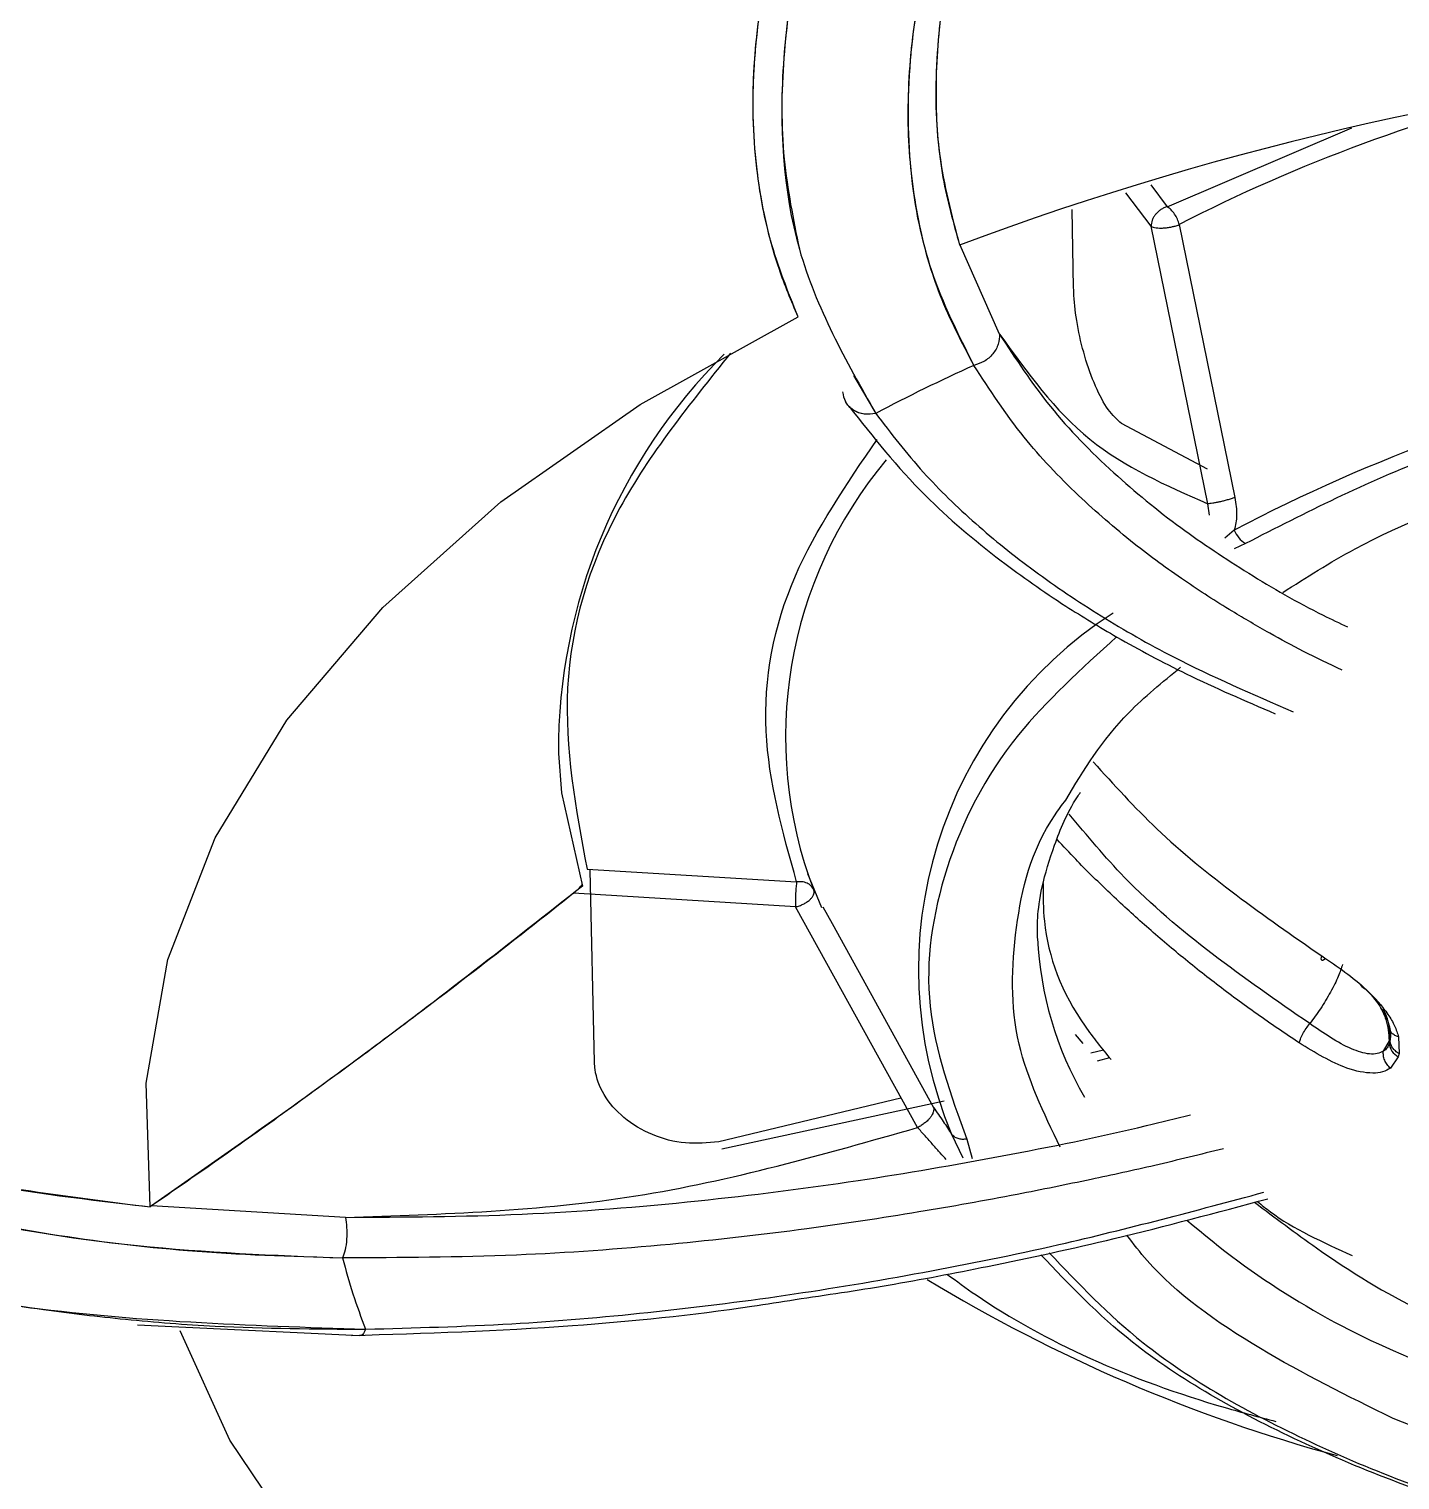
# Model space of a CAD drawing. Header units: inches. Extents: x -1 to 81, y -22 to 129.
# Drawn here: x 61.938 to 62.831, y 69.351 to 70.296 of the extents above; entities that cross this region are included whole.
import ezdxf

# ---------------------------------------------------------------- set-up
doc = ezdxf.new("R2010")
doc.units = ezdxf.units.IN
doc.header["$MEASUREMENT"] = 0
doc.layers.add('1', color=4, linetype='Continuous')

# ---------------------------------------------------------------- blocks, each defined once
blk = doc.blocks.new('2026 PACE')
at = {"color": 8, "linetype": 'Continuous', "lineweight": 25}
for p, q in [((63.16899, 70.19464), (63.17967, 70.18047)), ((63.16915, 70.16774), (63.15282, 70.18956)), ((62.97531, 70.07059), (62.98976, 70.04584)), ((63.20731, 69.97951), (63.20614, 69.98698)), ((63.22341, 69.96979), (63.21725, 69.96449)), ((63.23069, 69.96104), (63.22331, 69.95758)), ((62.96138, 69.71348), (63.02741, 69.59363))]:
    blk.add_line(p, q, dxfattribs=at)
at = {"color": 8, "linetype": 'Continuous', "lineweight": 25, "flags": 128}
blk.add_lwpolyline([(62.783, 69.82422), (62.78501, 69.79863), (62.79867, 69.73777)], dxfattribs=at)
at = {"color": 8, "linetype": 'Continuous', "lineweight": 25}
for centre, radius, start, end in [((63.66649, 69.2414), 1.0438, 102.95382, 117.31696), ((63.32091, 69.71439), 0.22593, 182.67337, 210.27426), ((63.53918, 69.91925), 0.52846, 229.00775, 247.48412), ((63.56508, 70.37445), 1.04433, 238.75677, 254.75579)]:
    blk.add_arc(centre, radius, start, end, dxfattribs=at)
for points, knots in [([(63.01894, 70.55727), (63.0095, 70.53829), (62.99119, 70.50149), (62.96699, 70.4424), (62.94838, 70.38535), (62.93551, 70.32854), (62.92833, 70.27175), (62.92796, 70.21188), (62.9361, 70.17211), (62.94005, 70.15279)], [0, 0, 0, 0, 0.130613, 0.253229, 0.413113, 0.536162, 0.666795, 0.838109, 1, 1, 1, 1]), ([(63.07048, 70.09748), (63.0809, 70.08149), (63.1016, 70.04976), (63.14237, 70.00802), (63.18619, 69.97204), (63.23237, 69.9414), (63.26904, 69.92), (63.2919, 69.90923), (63.29727, 69.90671)], [0, 0, 0, 0, 0.211679, 0.420267, 0.608236, 0.777668, 0.9478, 1, 1, 1, 1]), ([(63.29365, 69.87861), (63.28518, 69.88262), (63.26896, 69.89031), (63.24524, 69.90322), (63.2191, 69.91838), (63.18929, 69.93761), (63.15531, 69.96249), (63.11969, 69.99341), (63.08334, 70.03171), (63.06403, 70.06129), (63.05372, 70.07709)], [0, 0, 0, 0, 0.078805, 0.151007, 0.234404, 0.345125, 0.471391, 0.62588, 0.800181, 1, 1, 1, 1]), ([(62.98976, 70.04584), (62.99973, 70.03285), (63.0189, 70.00787), (63.05412, 69.97384), (63.09275, 69.94262), (63.13597, 69.91368), (63.19088, 69.88208), (63.23522, 69.86295), (63.26185, 69.85147)], [0, 0, 0, 0, 0.163946, 0.315278, 0.464911, 0.618234, 0.770778, 1, 1, 1, 1]), ([(62.93826, 69.74062), (62.92913, 69.77321), (62.91064, 69.8392), (62.92888, 69.93848), (62.97072, 69.99962), (62.99078, 70.02891)], [0, 0, 0, 0, 0.336985, 0.682249, 1, 1, 1, 1]), ([(63.14675, 69.90026), (63.12378, 69.8794), (63.07235, 69.83272), (63.03131, 69.75013), (63.01763, 69.65999), (63.03872, 69.60179), (63.04914, 69.57306)], [0, 0, 0, 0, 0.213419, 0.477801, 0.742183, 1, 1, 1, 1]), ([(63.10994, 69.56778), (63.09926, 69.59004), (63.07685, 69.63675), (63.0788, 69.71039), (63.09168, 69.76446), (63.1112, 69.7907), (63.11358, 69.79391)], [0, 0, 0, 0, 0.300862, 0.631349, 0.954968, 1, 1, 1, 1]), ([(63.27254, 69.64832), (63.22954, 69.67807), (63.17071, 69.71878), (63.12751, 69.77075), (63.11588, 69.78474)], [0, 0, 0, 0, 0.730792, 1, 1, 1, 1]), ([(63.26568, 69.63576), (63.25642, 69.64198), (63.23807, 69.6543), (63.21187, 69.67374), (63.18694, 69.69357), (63.16335, 69.7138), (63.14109, 69.73436), (63.12267, 69.75243), (63.11204, 69.76388), (63.10807, 69.76816)], [0, 0, 0, 0, 0.159169, 0.315486, 0.468986, 0.619712, 0.76771, 0.913036, 1, 1, 1, 1]), ([(63.28278, 69.69057), (63.28245, 69.69029), (63.28145, 69.68945), (63.28041, 69.68932), (63.27985, 69.69018), (63.28019, 69.69167), (63.28036, 69.69239)], [0, 0, 0, 0, 0.140871, 0.433152, 0.725433, 1, 1, 1, 1]), ([(63.31875, 69.65853), (63.32, 69.65605), (63.3235, 69.64911), (63.324, 69.64178), (63.32432, 69.63706)], [0, 0, 0, 0, 0.357127, 1, 1, 1, 1]), ([(63.32484, 69.63908), (63.32458, 69.6438), (63.32424, 69.65016), (63.3213, 69.65619), (63.32054, 69.65774)], [0, 0, 0, 0, 0.7423382, 1, 1, 1, 1]), ([(62.64428, 69.52208), (62.68252, 69.5223), (62.75843, 69.52273), (62.87032, 69.53165), (62.97484, 69.54481), (63.07231, 69.56169), (63.14461, 69.57631), (63.18536, 69.58653), (63.19493, 69.58893)], [0, 0, 0, 0, 0.211679, 0.420267, 0.608236, 0.777668, 0.9478, 1, 1, 1, 1]), ([(63.21631, 69.56682), (63.20143, 69.56311), (63.17275, 69.55596), (63.12792, 69.54621), (63.0767, 69.53581), (63.01498, 69.52477), (62.93951, 69.51343), (62.85194, 69.50352), (62.75062, 69.49612), (62.68012, 69.49581), (62.64247, 69.49564)], [0, 0, 0, 0, 0.0779051, 0.1501779, 0.2336565, 0.3444849, 0.4708749, 0.6255143, 0.7999861, 1, 1, 1, 1]), ([(62.65742, 69.44925), (62.68912, 69.4501), (62.75008, 69.45175), (62.84156, 69.4596), (62.93097, 69.47073), (63.02035, 69.48568), (63.12458, 69.50673), (63.19823, 69.52652), (63.24263, 69.53845)], [0, 0, 0, 0, 0.163946, 0.315278, 0.467646, 0.619723, 0.770778, 1, 1, 1, 1]), ([(63.32692, 69.39105), (63.2973, 69.40572), (63.23628, 69.43593), (63.17867, 69.47761), (63.1577, 69.50487), (63.15343, 69.51043)], [0, 0, 0, 0, 0.428986, 0.883668, 1, 1, 1, 1]), ([(62.65742, 69.44925), (62.65682, 69.44792), (62.65589, 69.44588), (62.65454, 69.44503), (62.65391, 69.44521), (62.65367, 69.44528)], [0, 0, 0, 0, 0.52952, 0.818365, 1, 1, 1, 1]), ([(63.59065, 69.3248), (63.57503, 69.32614), (63.51778, 69.33105), (63.42676, 69.35276), (63.35955, 69.37854), (63.32692, 69.39105)], [0, 0, 0, 0, 0.161799, 0.593086, 1, 1, 1, 1])]:
    blk.add_open_spline(points, degree=3, knots=knots, dxfattribs=at)
at = {"layer": '1', "color": 4, "linetype": 'Continuous', "lineweight": 25}
for p, q in [((63.17967, 70.18047), (63.30003, 70.23195)), ((63.11872, 70.12761), (63.11782, 70.17855)), ((63.20614, 69.98698), (63.16915, 70.16774)), ((63.18748, 70.16879), (63.22368, 69.99094)), ((63.07048, 70.09748), (63.04457, 70.15578)), ((63.07048, 70.09748), (63.04457, 70.15578)), ((63.20605, 70.00954), (63.14982, 70.03921)), ((62.80172, 69.74893), (62.93826, 69.74062)), ((62.80657, 69.62321), (62.80381, 69.74828)), ((62.94526, 69.74613), (62.95447, 69.72403)), ((62.93742, 69.72434), (62.79293, 69.7332)), ((63.01709, 69.58062), (62.93742, 69.72434)), ((62.95536, 69.72442), (62.96138, 69.71348)), ((63.32484, 69.63908), (63.32462, 69.64614)), ((63.11982, 69.64125), (63.12466, 69.63538)), ((63.32432, 69.63706), (63.32051, 69.6303)), ((63.32432, 69.63706), (63.32434, 69.63557)), ((63.32487, 69.63759), (63.32484, 69.63908)), ((63.33045, 69.63968), (63.33078, 69.62874)), ((63.13828, 69.63109), (63.12985, 69.62908)), ((63.1422, 69.62606), (63.13411, 69.62391)), ((63.33026, 69.62675), (63.32515, 69.61923)), ((63.33078, 69.62874), (63.33026, 69.62675)), ((63.00616, 69.59963), (62.88751, 69.57137)), ((63.03443, 69.59775), (62.88945, 69.56649)), ((63.03925, 69.57624), (63.04648, 69.56094)), ((63.04914, 69.57306), (63.05271, 69.56047)), ((62.518, 69.52959), (62.51698, 69.52887)), ((62.518, 69.52958), (62.51698, 69.52887)), ((62.64428, 69.52208), (62.518, 69.52959)), ((62.64428, 69.52208), (62.518, 69.52958)), ((62.50885, 69.45216), (62.53563, 69.45087)), ((62.53563, 69.45087), (62.65371, 69.44516))]:
    blk.add_line(p, q, dxfattribs=at)
at = {"layer": '1', "color": 4, "linetype": 'Continuous', "lineweight": 25, "flags": 128}
for points in [[(62.51698, 69.52887), (62.5144, 69.60957), (62.52858, 69.69007), (62.55932, 69.76925), (62.60621, 69.84602), (62.66859, 69.91934), (62.74562, 69.98819), (62.83622, 70.05163), (62.93917, 70.10878)], [(62.51698, 69.52887), (62.5144, 69.60957), (62.52858, 69.69007), (62.55932, 69.76925), (62.60621, 69.84602), (62.66859, 69.91934), (62.74562, 69.98819), (62.83622, 70.05163), (62.93917, 70.10878)], [(63.09523, 69.70386), (63.09513, 69.70896), (63.09513, 69.71152)], [(63.20635, 68.9678), (63.08117, 69.00559), (62.96496, 69.05148), (62.85933, 69.10482), (62.7657, 69.1649), (62.68539, 69.23087), (62.61948, 69.30185), (62.5689, 69.37685), (62.53663, 69.44807)], [(63.20635, 68.9678), (63.08117, 69.00559), (62.96496, 69.05148), (62.85932, 69.10482), (62.7657, 69.1649), (62.68539, 69.23088), (62.61948, 69.30185), (62.56889, 69.37685), (62.53663, 69.44807)]]:
    blk.add_lwpolyline(points, dxfattribs=at)
at = {"layer": '1', "color": 4, "linetype": 'Continuous', "lineweight": 25}
for centre, radius, start, end in [((63.7576, 68.24513), 2.03913, 79.23088, 110.47254), ((63.7576, 68.24513), 2.03913, 79.23088, 110.47256), ((63.73265, 69.00226), 1.09336, 86.05558, 117.75905), ((63.14687, 69.82553), 0.36387, 134.65693, 180.20735), ((63.54648, 68.98754), 1.1958, 114.33513, 117.74669), ((63.21176, 69.83512), 0.28073, 140.01721, 200.84448), ((63.24004, 69.97621), 0.01783, 201.12047, 238.35755), ((63.29402, 69.68335), 0.27638, 122.77299, 202.80395), ((63.46177, 69.60249), 0.14173, 165.03909, 165.88319), ((63.4618, 69.601), 0.14173, 165.03909, 165.88319), ((63.33497, 69.63631), 0.01066, 183.97355, 243.74598), ((63.01492, 69.59005), 0.38423, 194.22381, 201.49752), ((63.01494, 69.59006), 0.38425, 194.22415, 201.49738)]:
    blk.add_arc(centre, radius, start, end, dxfattribs=at)
at = {"layer": '1', "color": 3, "linetype": 'Continuous', "lineweight": 25}
blk.add_open_spline([(63.94164, 71.29091), (64.05129, 71.28835), (64.15965, 71.28292), (64.37386, 71.2665), (64.47972, 71.25551), (64.68895, 71.22796), (64.79233, 71.21141), (64.9455, 71.18226), (64.99628, 71.17181), (65.09608, 71.1497), (65.14524, 71.138), (65.29059, 71.10104), (65.38461, 71.0739), (65.56704, 71.01461), (65.65544, 70.98246), (65.7838, 70.93036), (65.82588, 70.91234), (65.90856, 70.87501), (65.94884, 70.85583), (66.06659, 70.79679), (66.14097, 70.75542), (66.28173, 70.66866), (66.34811, 70.62328), (66.44166, 70.55215), (66.47184, 70.52792), (66.51559, 70.4908), (66.52992, 70.4783), (66.55806, 70.45303), (66.57189, 70.44025), (66.69341, 70.32458), (66.78173, 70.21658), (66.88573, 70.04693), (66.91562, 69.98909), (66.94686, 69.91517), (66.95281, 69.9003), (66.96407, 69.8704), (66.96939, 69.85535), (66.98436, 69.81019), (66.993, 69.77999), (67.02973, 69.6286), (67.03845, 69.50614), (67.02351, 69.35162), (67.01922, 69.32065), (67.01079, 69.27408), (67.00765, 69.25854), (67.0007, 69.22742), (66.99688, 69.21182), (66.97617, 69.13407), (66.95447, 69.07264), (66.87443, 68.89068), (66.80126, 68.77246), (66.68431, 68.62895), (66.6596, 68.60042), (66.60772, 68.54399), (66.58069, 68.51624), (66.49638, 68.43436), (66.43592, 68.3816), (66.30658, 68.27969), (66.23772, 68.23055), (66.12806, 68.15958), (66.09044, 68.13638), (66.0324, 68.10229), (66.01278, 68.09105), (65.973, 68.06879), (65.9528, 68.05776), (65.85091, 68.00348), (65.7664, 67.9627), (65.59159, 67.88627), (65.50128, 67.85061), (65.31489, 67.78441), (65.2188, 67.75386), (65.07023, 67.71197), (65.01982, 67.69863), (64.91836, 67.6735), (64.86731, 67.66171), (64.71322, 67.6286), (64.50525, 67.59049), (64.29233, 67.56429), (64.13076, 67.54917), (64.07659, 67.54489), (63.96761, 67.53786), (63.91269, 67.53512), (63.74875, 67.52931), (63.64003, 67.5286), (63.42368, 67.53336), (63.31605, 67.53883), (63.1019, 67.55597), (62.99538, 67.56763), (62.86294, 67.58622), (62.83645, 67.59015), (62.78381, 67.59836), (62.75764, 67.60265), (62.67956, 67.61608), (62.6281, 67.62576), (62.47545, 67.65695), (62.37599, 67.68062), (62.18164, 67.73366), (62.08675, 67.76304), (61.94792, 67.81147), (61.90222, 67.82835), (61.81203, 67.86359), (61.7678, 67.88186), (61.55174, 67.976), (61.39421, 68.06059), (61.21614, 68.17772), (61.18147, 68.20172), (61.11407, 68.25088), (61.08128, 68.27609), (60.98624, 68.35316), (60.92787, 68.40602), (60.76716, 68.56882), (60.67911, 68.68294), (60.59317, 68.83236), (60.57716, 68.86266), (60.54787, 68.92343), (60.53457, 68.9539), (60.49863, 69.04556), (60.47994, 69.107), (60.45286, 69.23046), (60.44447, 69.29248), (60.43968, 69.3859), (60.43938, 69.4171), (60.44142, 69.47963), (60.44377, 69.51101), (60.46202, 69.66661), (60.49715, 69.78805), (60.57965, 69.96557), (60.61215, 70.02396), (60.66861, 70.11035), (60.68876, 70.13899), (60.73122, 70.19528), (60.75357, 70.223), (60.87088, 70.35948), (60.98228, 70.46199), (61.14363, 70.58197), (61.17701, 70.60555), (61.24606, 70.65189), (61.28182, 70.6747), (61.39149, 70.74121), (61.46799, 70.78316), (61.62764, 70.86245), (61.71078, 70.8998), (61.88376, 70.96996), (61.97359, 71.00278), (62.09022, 71.04093), (62.11377, 71.04841), (62.1613, 71.0631), (62.18528, 71.07029), (62.25747, 71.09131), (62.30607, 71.10463), (62.45322, 71.14251), (62.55314, 71.16502), (62.7566, 71.20472), (62.86014, 71.2219), (63.01822, 71.24364), (63.07138, 71.25021), (63.17864, 71.26199), (63.23287, 71.2672), (63.39564, 71.28064), (63.50444, 71.2867), (63.72261, 71.29311), (63.83199, 71.29346), (63.94164, 71.29091)], degree=3, knots=[0, 0, 0, 0, 0.015625, 0.015625, 0.03125, 0.03125, 0.046875, 0.046875, 0.054688, 0.054688, 0.0625, 0.0625, 0.078125, 0.078125, 0.09375, 0.09375, 0.101563, 0.101563, 0.109375, 0.109375, 0.125, 0.125, 0.140625, 0.140625, 0.148438, 0.148438, 0.152344, 0.152344, 0.15625, 0.15625, 0.1875, 0.1875, 0.203125, 0.203125, 0.207031, 0.207031, 0.210938, 0.210938, 0.21875, 0.21875, 0.25, 0.25, 0.257813, 0.257813, 0.261719, 0.261719, 0.265625, 0.265625, 0.28125, 0.28125, 0.3125, 0.3125, 0.320313, 0.320313, 0.328125, 0.328125, 0.34375, 0.34375, 0.359375, 0.359375, 0.367188, 0.367188, 0.371094, 0.371094, 0.375, 0.375, 0.390625, 0.390625, 0.40625, 0.40625, 0.421875, 0.421875, 0.429688, 0.429688, 0.4375, 0.4375, 0.453125, 0.46875, 0.46875, 0.476563, 0.476563, 0.484375, 0.484375, 0.5, 0.5, 0.515625, 0.515625, 0.53125, 0.53125, 0.535156, 0.535156, 0.539063, 0.539063, 0.546875, 0.546875, 0.5625, 0.5625, 0.578125, 0.578125, 0.585938, 0.585938, 0.59375, 0.59375, 0.625, 0.625, 0.632813, 0.632813, 0.640625, 0.640625, 0.65625, 0.65625, 0.6875, 0.6875, 0.695313, 0.695313, 0.703125, 0.703125, 0.71875, 0.71875, 0.734375, 0.734375, 0.742188, 0.742188, 0.75, 0.75, 0.78125, 0.78125, 0.796875, 0.796875, 0.804688, 0.804688, 0.8125, 0.8125, 0.84375, 0.84375, 0.851563, 0.851563, 0.859375, 0.859375, 0.875, 0.875, 0.890625, 0.890625, 0.90625, 0.90625, 0.910156, 0.910156, 0.914063, 0.914063, 0.921875, 0.921875, 0.9375, 0.9375, 0.953125, 0.953125, 0.960938, 0.960938, 0.96875, 0.96875, 0.984375, 0.984375, 1, 1, 1, 1], dxfattribs=at)
at = {"layer": '1', "color": 4, "linetype": 'Continuous', "lineweight": 25}
for points, knots in [([(63.70822, 71.25496), (63.64695, 71.25332), (63.56125, 71.25103), (63.43559, 71.24263), (63.32958, 71.23334), (63.20432, 71.21868), (63.07448, 71.19949), (62.9407, 71.17523), (62.80548, 71.14585), (62.67046, 71.11134), (62.53702, 71.07174), (62.40632, 71.02716), (62.27932, 70.97774), (62.15689, 70.92365), (62.03976, 70.86509), (61.92859, 70.80228), (61.82396, 70.73543), (61.72638, 70.66477), (61.63632, 70.59054), (61.55419, 70.51295), (61.48037, 70.4322), (61.41522, 70.34849), (61.3591, 70.26197), (61.31236, 70.17279), (61.27542, 70.08105), (61.24873, 69.98685), (61.23283, 69.89028), (61.22843, 69.79147), (61.23612, 69.69058), (61.25743, 69.58804), (61.28502, 69.50144), (61.31001, 69.45002), (61.31857, 69.43241)], [0, 0, 0, 0, 0.040438, 0.056565, 0.083333, 0.111031, 0.140656, 0.171479, 0.203207, 0.235605, 0.268509, 0.301796, 0.335378, 0.369188, 0.403178, 0.437313, 0.47157, 0.505937, 0.540409, 0.574995, 0.609712, 0.644591, 0.679676, 0.715028, 0.750728, 0.786878, 0.823602, 0.86104, 0.899338, 0.938621, 0.97897, 1, 1, 1, 1]), ([(61.83912, 69.81024), (61.84786, 69.83174), (61.86715, 69.87922), (61.90959, 69.95127), (61.96358, 70.02599), (62.02753, 70.09831), (62.10073, 70.16794), (62.18291, 70.2345), (62.27358, 70.29764), (62.37224, 70.35698), (62.47831, 70.41218), (62.59112, 70.46289), (62.70989, 70.5088), (62.83372, 70.54962), (62.96146, 70.58506), (63.09142, 70.61486), (63.2204, 70.63865), (63.34147, 70.65601), (63.44817, 70.66753), (63.54802, 70.67538), (63.63556, 70.67994), (63.69384, 70.68119), (63.71704, 70.68168)], [0, 0, 0, 0, 0.046091, 0.101821, 0.157226, 0.212402, 0.267425, 0.322351, 0.377211, 0.432014, 0.486758, 0.541421, 0.595959, 0.650291, 0.704269, 0.757606, 0.809652, 0.858534, 0.899733, 0.933375, 0.973483, 1, 1, 1, 1]), ([(63.12594, 70.58093), (63.11034, 70.55384), (63.08221, 70.50502), (63.05885, 70.45242), (63.04721, 70.42239), (63.04253, 70.40954), (63.0385, 70.39781), (63.03506, 70.38719), (63.03215, 70.37766), (63.02227, 70.34342), (63.01071, 70.28567), (63.00978, 70.20853), (63.02296, 70.13782), (63.04352, 70.09723), (63.05372, 70.07709)], [0, 0, 0, 0, 0.143681, 0.2589465, 0.2844391, 0.307979, 0.3295661, 0.3491999, 0.3668799, 0.3826057, 0.540573, 0.6961391, 0.8492892, 1, 1, 1, 1]), ([(63.12593, 70.58093), (63.11413, 70.56066), (63.08793, 70.51567), (63.0581, 70.45209), (63.03486, 70.38965), (63.02025, 70.335), (63.01133, 70.27898), (63.00963, 70.2234), (63.01663, 70.1699), (63.03074, 70.12071), (63.0458, 70.09212), (63.05372, 70.07709)], [0, 0, 0, 0, 0.107422, 0.238426, 0.342334, 0.449837, 0.545161, 0.666071, 0.783925, 0.886394, 1, 1, 1, 1]), ([(63.12593, 70.58093), (63.12604, 70.58094), (63.12619, 70.58097), (63.12639, 70.58094), (63.12651, 70.5809), (63.12663, 70.58084), (63.12677, 70.58073), (63.12699, 70.58041), (63.12709, 70.57977), (63.12689, 70.57676), (63.12481, 70.57141), (63.12146, 70.56313), (63.11694, 70.55323), (63.10963, 70.53758), (63.09879, 70.51471), (63.08455, 70.48324), (63.07353, 70.45662), (63.06572, 70.4361), (63.06094, 70.42292), (63.05552, 70.40697), (63.05003, 70.38934), (63.04522, 70.37203), (63.0416, 70.35743), (63.03447, 70.3254), (63.02802, 70.27723), (63.02914, 70.21327), (63.03924, 70.175), (63.0444, 70.15547)], [0, 0, 0, 0, 0.0003978, 0.000573, 0.0007451, 0.000925, 0.0011225, 0.0015966, 0.0029621, 0.0049659, 0.0197629, 0.036002, 0.0569428, 0.0825568, 0.136076, 0.204695, 0.2880009, 0.3121314, 0.3416162, 0.3763936, 0.4196946, 0.461435, 0.49507, 0.5207046, 0.6844998, 0.8389206, 1, 1, 1, 1]), ([(63.12594, 70.58093), (63.126, 70.58094), (63.12611, 70.58096), (63.12628, 70.58096), (63.12644, 70.58094), (63.12658, 70.58089), (63.1267, 70.58081), (63.12685, 70.58067), (63.12706, 70.58029), (63.12713, 70.57951), (63.12671, 70.57591), (63.12426, 70.56994), (63.12054, 70.56104), (63.1159, 70.55099), (63.10952, 70.53737), (63.10123, 70.51981), (63.09118, 70.49795), (63.08027, 70.47301), (63.0698, 70.44717), (63.05961, 70.41952), (63.04981, 70.38935), (63.03963, 70.35104), (63.03082, 70.30341), (63.02786, 70.25089), (63.03195, 70.20004), (63.04036, 70.16993), (63.0444, 70.15547)], [0, 0, 0, 0, 0.000231, 0.000437, 0.000628, 0.000819, 0.001023, 0.001252, 0.001812, 0.00345, 0.005859, 0.023596, 0.040537, 0.061853, 0.087513, 0.12771, 0.17519, 0.229807, 0.291388, 0.346437, 0.414944, 0.495682, 0.609911, 0.750097, 0.879926, 1, 1, 1, 1]), ([(62.93917, 70.10878), (62.93259, 70.12518), (62.92077, 70.15465), (62.91266, 70.19767), (62.90958, 70.23501), (62.91006, 70.27017), (62.91336, 70.3031), (62.91864, 70.33363), (62.92504, 70.36121), (62.93306, 70.38896), (62.94419, 70.42133), (62.95834, 70.4558), (62.97468, 70.48955), (62.98885, 70.51542), (63.00028, 70.53418), (63.00873, 70.54651), (63.01411, 70.5534), (63.01703, 70.55616), (63.01818, 70.55699), (63.01872, 70.55719), (63.01894, 70.55727)], [0, 0, 0, 0, 0.129192, 0.232247, 0.31224, 0.390926, 0.471292, 0.530715, 0.589837, 0.648641, 0.707111, 0.793751, 0.863677, 0.916276, 0.953866, 0.980045, 0.99375, 0.997767, 0.999092, 1, 1, 1, 1]), ([(62.93917, 70.10878), (62.9348, 70.11912), (62.92626, 70.13936), (62.91774, 70.17084), (62.91222, 70.20232), (62.90968, 70.23443), (62.90996, 70.26772), (62.91292, 70.29958), (62.91784, 70.32962), (62.92407, 70.35749), (62.93208, 70.3859), (62.94193, 70.41498), (62.95322, 70.44356), (62.96527, 70.47034), (62.97704, 70.49387), (62.99078, 70.5188), (63.00291, 70.5387), (63.01322, 70.55232), (63.01669, 70.55589), (63.01799, 70.55685), (63.01856, 70.55715), (63.01882, 70.55724), (63.01894, 70.55727)], [0, 0, 0, 0, 0.082214, 0.160818, 0.235709, 0.310013, 0.385563, 0.462417, 0.521832, 0.581671, 0.641949, 0.702679, 0.764997, 0.820556, 0.869182, 0.910723, 0.974984, 0.992345, 0.99734, 0.998943, 0.999534, 1, 1, 1, 1]), ([(63.01894, 70.55727), (62.99634, 70.50901), (62.95115, 70.41253), (62.92421, 70.27588), (62.93159, 70.14874), (62.97037, 70.08014), (62.98976, 70.04584)], [0, 0, 0, 0, 0.250185, 0.500172, 0.750054, 1, 1, 1, 1]), ([(63.17217, 70.1755), (63.17217, 70.1755), (63.17216, 70.17549), (63.17213, 70.17545), (63.17208, 70.17538), (63.17197, 70.17525), (63.17177, 70.17499), (63.17138, 70.17446), (63.17066, 70.17336), (63.16949, 70.17105), (63.16929, 70.16906), (63.16915, 70.16774)], [0, 0, 0, 0, 0.0017514, 0.004865, 0.0151791, 0.0305169, 0.0612942, 0.1232246, 0.2483306, 0.5013123, 1, 1, 1, 1]), ([(63.17967, 70.18047), (63.17897, 70.18023), (63.17758, 70.17977), (63.17558, 70.17862), (63.17372, 70.17721), (63.17269, 70.17607), (63.17217, 70.1755)], [0, 0, 0, 0, 0.2500005, 0.5000006, 0.7500004, 1, 1, 1, 1]), ([(63.16915, 70.16774), (63.16958, 70.16753), (63.17044, 70.16712), (63.17236, 70.16673), (63.17465, 70.16654), (63.17717, 70.16658), (63.17993, 70.16683), (63.18249, 70.16728), (63.18515, 70.16791), (63.18661, 70.16846), (63.18748, 70.16879)], [0, 0, 0, 0, 0.12558, 0.250017, 0.370209, 0.500031, 0.615742, 0.750037, 0.85265, 1, 1, 1, 1]), ([(63.14982, 70.03921), (63.14695, 70.04184), (63.14121, 70.04711), (63.13278, 70.06298), (63.12574, 70.08249), (63.12087, 70.10346), (63.119, 70.11867), (63.11877, 70.12595), (63.11872, 70.12761)], [0, 0, 0, 0, 0.194941, 0.389849, 0.584536, 0.771915, 0.948108, 1, 1, 1, 1]), ([(63.07048, 70.09748), (63.07036, 70.0953), (63.0701, 70.09079), (63.06637, 70.08438), (63.06067, 70.07931), (63.05598, 70.07781), (63.05372, 70.07709)], [0, 0, 0, 0, 0.240996, 0.5, 0.759004, 1, 1, 1, 1]), ([(63.07048, 70.09748), (63.07036, 70.0953), (63.0701, 70.09079), (63.06637, 70.08438), (63.06067, 70.07931), (63.05598, 70.07781), (63.05372, 70.07709)], [0, 0, 0, 0, 0.240961, 0.499951, 0.758968, 1, 1, 1, 1]), ([(63.07048, 70.09748), (63.08849, 70.07246), (63.12422, 70.02283), (63.17898, 69.99887), (63.20614, 69.98698)], [0, 0, 0, 0, 0.5039921, 1, 1, 1, 1]), ([(62.89525, 70.08509), (62.86864, 70.05202), (62.81281, 69.98263), (62.77972, 69.86684), (62.79439, 69.78824), (62.80172, 69.74893)], [0, 0, 0, 0, 0.312927, 0.656463, 1, 1, 1, 1]), ([(63.72628, 70.08147), (63.70117, 70.08158), (63.62268, 70.08192), (63.49384, 70.06082), (63.34884, 70.02138), (63.26974, 69.98098), (63.23069, 69.96104)], [0, 0, 0, 0, 0.136579, 0.426788, 0.716997, 1, 1, 1, 1]), ([(62.98976, 70.04584), (62.98724, 70.04547), (62.98335, 70.04491), (62.97847, 70.04617), (62.97504, 70.04788), (62.97222, 70.05032), (62.96943, 70.05411), (62.96879, 70.05759), (62.96837, 70.05984)], [0, 0, 0, 0, 0.241089, 0.371167, 0.503762, 0.635799, 0.764278, 1, 1, 1, 1]), ([(62.98976, 70.04584), (62.9873, 70.04548), (62.9835, 70.04491), (62.97867, 70.0461), (62.97523, 70.04776), (62.97236, 70.05017), (62.96947, 70.05399), (62.9688, 70.05753), (62.96837, 70.05984)], [0, 0, 0, 0, 0.235292, 0.36364, 0.495629, 0.628267, 0.758474, 1, 1, 1, 1]), ([(62.97239, 70.05034), (62.98804, 70.0306), (63.01628, 69.99498), (63.06632, 69.95269), (63.10924, 69.92255), (63.14978, 69.89808), (63.19442, 69.87415), (63.23043, 69.85862), (63.25003, 69.85016)], [0, 0, 0, 0, 0.243218, 0.438901, 0.587141, 0.695497, 0.834213, 1, 1, 1, 1]), ([(63.25504, 69.92918), (63.27032, 69.93893), (63.31387, 69.9667), (63.40501, 70.00269), (63.52456, 70.03456), (63.64996, 70.05269), (63.73353, 70.05228), (63.7721, 70.05209)], [0, 0, 0, 0, 0.118602, 0.338007, 0.566534, 0.79991, 1, 1, 1, 1]), ([(63.22368, 69.99094), (63.22293, 69.99069), (63.22144, 69.99018), (63.21887, 69.98943), (63.21631, 69.98875), (63.21385, 69.98816), (63.21151, 69.98767), (63.20934, 69.98728), (63.20742, 69.98702), (63.20657, 69.98699), (63.20614, 69.98698)], [0, 0, 0, 0, 0.131136, 0.260274, 0.38408, 0.500001, 0.615922, 0.739727, 0.868865, 1, 1, 1, 1]), ([(63.22368, 69.99094), (63.22437, 69.98705), (63.22565, 69.97985), (63.22411, 69.97296), (63.22341, 69.96979)], [0, 0, 0, 0, 0.539867, 1, 1, 1, 1]), ([(63.11358, 69.79391), (63.12536, 69.81343), (63.14388, 69.84412), (63.17658, 69.87076), (63.18847, 69.88046)], [0, 0, 0, 0, 0.636095, 1, 1, 1, 1]), ([(63.13152, 69.81877), (63.14494, 69.80396), (63.1878, 69.75666), (63.24267, 69.71856), (63.28036, 69.69239)], [0, 0, 0, 0, 0.31309, 1, 1, 1, 1]), ([(63.09514, 69.7101), (63.09514, 69.71222), (63.09515, 69.71766), (63.09754, 69.73764), (63.10605, 69.76495), (63.11475, 69.78644), (63.12254, 69.79806), (63.12322, 69.79907)], [0, 0, 0, 0, 0.158354, 0.406572, 0.678393, 0.971948, 1, 1, 1, 1]), ([(61.87732, 69.76473), (61.87735, 69.7648), (61.87739, 69.76488), (61.87753, 69.76497), (61.87765, 69.76501), (61.8778, 69.76503), (61.87803, 69.76504), (61.87861, 69.76497), (61.8796, 69.76465), (61.8839, 69.76282), (61.89061, 69.75876), (61.90101, 69.75242), (61.91333, 69.74458), (61.92834, 69.73507), (61.94613, 69.72392), (61.9697, 69.70951), (62.00202, 69.69054), (62.04399, 69.66759), (62.09694, 69.64131), (62.16442, 69.61178), (62.25372, 69.57979), (62.37204, 69.5474), (62.46501, 69.53551), (62.51698, 69.52887)], [0, 0, 0, 0, 0.000416, 0.0006, 0.00078, 0.000969, 0.001177, 0.001677, 0.003122, 0.005243, 0.020905, 0.037848, 0.05999, 0.087307, 0.118997, 0.156131, 0.213741, 0.290149, 0.37321, 0.479469, 0.616934, 0.78586, 1, 1, 1, 1]), ([(61.87732, 69.76473), (61.87734, 69.76479), (61.87739, 69.76487), (61.87752, 69.76495), (61.87763, 69.76499), (61.87777, 69.76502), (61.878, 69.76502), (61.87855, 69.76495), (61.87951, 69.76465), (61.88364, 69.76291), (61.89015, 69.75901), (61.9002, 69.75291), (61.91204, 69.7454), (61.93059, 69.73364), (61.95773, 69.71665), (61.99585, 69.69398), (62.02942, 69.67551), (62.05612, 69.66169), (62.07368, 69.65291), (62.09531, 69.64253), (62.11981, 69.63138), (62.14447, 69.62082), (62.16567, 69.61225), (62.21318, 69.59392), (62.28922, 69.56916), (62.4006, 69.5428), (62.47764, 69.53358), (62.51698, 69.52887)], [0, 0, 0, 0, 0.0004, 0.000576, 0.00075, 0.000931, 0.001131, 0.001611, 0.002997, 0.005031, 0.020048, 0.036526, 0.057769, 0.083747, 0.136768, 0.204479, 0.286483, 0.310738, 0.34021, 0.374837, 0.418209, 0.460123, 0.493645, 0.518883, 0.683343, 0.838295, 1, 1, 1, 1]), ([(61.87732, 69.76473), (61.90626, 69.74242), (61.95841, 69.70222), (62.02179, 69.66353), (62.05967, 69.64256), (62.07618, 69.63378), (62.09151, 69.62593), (62.1056, 69.61896), (62.11841, 69.61282), (62.16503, 69.59114), (62.24883, 69.55794), (62.37584, 69.52328), (62.50721, 69.50101), (62.59762, 69.49742), (62.64247, 69.49564)], [0, 0, 0, 0, 0.143689, 0.258956, 0.284448, 0.307987, 0.329573, 0.349205, 0.366882, 0.382606, 0.540573, 0.696139, 0.849289, 1, 1, 1, 1]), ([(61.87732, 69.76473), (61.89884, 69.74794), (61.94662, 69.71068), (62.02165, 69.66283), (62.10145, 69.61986), (62.17709, 69.58601), (62.26078, 69.55535), (62.35119, 69.52969), (62.44742, 69.51086), (62.54433, 69.49884), (62.60865, 69.49675), (62.64247, 69.49564)], [0, 0, 0, 0, 0.107487, 0.23857, 0.342527, 0.450053, 0.545408, 0.666282, 0.78411, 0.886489, 1, 1, 1, 1]), ([(62.79867, 69.73777), (62.75139, 69.70071), (62.65658, 69.62639), (62.56427, 69.56191), (62.518, 69.52959)], [0, 0, 0, 0, 0.498712, 1, 1, 1, 1]), ([(62.79293, 69.7332), (62.79424, 69.73433), (62.79613, 69.73595), (62.79782, 69.73813), (62.79833, 69.73879)], [0, 0, 0, 0, 0.69505, 1, 1, 1, 1]), ([(62.93826, 69.74062), (62.93814, 69.73964), (62.93788, 69.73765), (62.93772, 69.73474), (62.93761, 69.73319), (62.9376, 69.73312), (62.9376, 69.73305), (62.9376, 69.733), (62.9376, 69.73283), (62.93759, 69.73217), (62.93748, 69.73065), (62.93741, 69.72775), (62.93742, 69.72564), (62.93742, 69.72434)], [0, 0, 0, 0, 0.239931, 0.488309, 0.491116, 0.499384, 0.500377, 0.502164, 0.508123, 0.529588, 0.610649, 0.760035, 1, 1, 1, 1]), ([(62.94941, 69.73523), (62.94881, 69.73633), (62.94782, 69.73817), (62.945, 69.73996), (62.94186, 69.74092), (62.93939, 69.74071), (62.93826, 69.74062)], [0, 0, 0, 0, 0.300903, 0.499866, 0.770381, 1, 1, 1, 1]), ([(63.0989, 69.73949), (63.09888, 69.73136), (63.09884, 69.69979), (63.11405, 69.66042), (63.13721, 69.6321), (63.14309, 69.62491)], [0, 0, 0, 0, 0.205564, 0.798369, 1, 1, 1, 1]), ([(62.79293, 69.7332), (62.77991, 69.72289), (62.74683, 69.69672), (62.69938, 69.66032), (62.64919, 69.62277), (62.60419, 69.58998), (62.55994, 69.55849), (62.53167, 69.53901), (62.518, 69.52958)], [0, 0, 0, 0, 0.140194, 0.355987, 0.512976, 0.68565, 0.848015, 1, 1, 1, 1]), ([(62.93742, 69.72434), (62.9383, 69.72457), (62.94005, 69.72502), (62.94257, 69.72609), (62.94489, 69.72741), (62.94681, 69.7289), (62.94836, 69.73054), (62.94928, 69.73211), (62.94976, 69.73374), (62.94954, 69.73468), (62.94941, 69.73523)], [0, 0, 0, 0, 0.125581, 0.250018, 0.370209, 0.500031, 0.615742, 0.750037, 0.85265, 1, 1, 1, 1]), ([(61.8584, 69.70097), (61.91337, 69.66402), (62.02328, 69.59015), (62.21679, 69.51008), (62.42892, 69.45669), (62.58124, 69.45173), (62.65742, 69.44925)], [0, 0, 0, 0, 0.250185, 0.500172, 0.750054, 1, 1, 1, 1]), ([(63.28036, 69.69239), (63.29052, 69.68552), (63.30671, 69.67456), (63.32194, 69.65741), (63.32816, 69.64681), (63.32969, 69.64204), (63.33045, 69.63968)], [0, 0, 0, 0, 0.471205, 0.750514, 0.876199, 1, 1, 1, 1]), ([(63.29395, 69.68692), (63.29315, 69.68441), (63.2915, 69.67925), (63.28631, 69.66894), (63.27974, 69.65804), (63.27489, 69.6515), (63.27254, 69.64832)], [0, 0, 0, 0, 0.242922, 0.500087, 0.757204, 1, 1, 1, 1]), ([(63.3056, 69.67327), (63.30694, 69.67222), (63.31237, 69.66798), (63.31808, 69.66007), (63.32281, 69.6519), (63.32402, 69.64805), (63.32462, 69.64614)], [0, 0, 0, 0, 0.1433619, 0.577465, 0.7898412, 1, 1, 1, 1]), ([(63.26568, 69.63576), (63.2659, 69.63654), (63.26636, 69.63815), (63.26801, 69.64151), (63.27016, 69.64512), (63.27176, 69.64728), (63.27254, 69.64832)], [0, 0, 0, 0, 0.242182, 0.499995, 0.757809, 1, 1, 1, 1]), ([(63.32051, 69.6303), (63.31925, 69.62968), (63.31672, 69.62845), (63.30987, 69.62827), (63.29502, 69.63284), (63.28166, 69.64204), (63.27254, 69.64832)], [0, 0, 0, 0, 0.117217, 0.235671, 0.477768, 1, 1, 1, 1]), ([(63.33045, 69.63968), (63.3296, 69.63996), (63.32787, 69.64055), (63.32599, 69.64209), (63.32477, 69.64398), (63.32467, 69.64543), (63.32462, 69.64614)], [0, 0, 0, 0, 0.245407, 0.499999, 0.754592, 1, 1, 1, 1]), ([(63.32462, 69.64614), (63.32493, 69.64453), (63.32554, 69.64137), (63.32509, 69.63884), (63.32487, 69.63759)], [0, 0, 0, 0, 0.506993, 1, 1, 1, 1]), ([(63.32515, 69.61923), (63.32354, 69.61834), (63.3203, 69.61655), (63.31117, 69.61556), (63.29255, 69.61933), (63.27612, 69.62937), (63.26568, 69.63576)], [0, 0, 0, 0, 0.123898, 0.249753, 0.523032, 1, 1, 1, 1]), ([(63.32434, 69.63557), (63.32395, 69.63446), (63.32317, 69.63222), (63.32141, 69.63095), (63.32051, 69.6303)], [0, 0, 0, 0, 0.493006, 1, 1, 1, 1]), ([(63.32515, 69.61923), (63.32439, 69.62), (63.32287, 69.62153), (63.32133, 69.62442), (63.32045, 69.62743), (63.32049, 69.62936), (63.32051, 69.6303)], [0, 0, 0, 0, 0.253858, 0.511348, 0.762851, 1, 1, 1, 1]), ([(62.88751, 69.57137), (62.88027, 69.57065), (62.86579, 69.56922), (62.84385, 69.5751), (62.82511, 69.58618), (62.81201, 69.60135), (62.8071, 69.61445), (62.80667, 69.62158), (62.80657, 69.62321)], [0, 0, 0, 0, 0.194941, 0.389849, 0.584536, 0.771915, 0.948108, 1, 1, 1, 1]), ([(63.02741, 69.59363), (63.02752, 69.59317), (63.02773, 69.59227), (63.02735, 69.59058), (63.02651, 69.5888), (63.02528, 69.58702), (63.0237, 69.58525), (63.02175, 69.58351), (63.0195, 69.58188), (63.0179, 69.58104), (63.01709, 69.58062)], [0, 0, 0, 0, 0.131136, 0.260274, 0.38408, 0.500001, 0.615922, 0.739727, 0.868865, 1, 1, 1, 1]), ([(63.02741, 69.59363), (63.02953, 69.59064), (63.03346, 69.58511), (63.03743, 69.57903), (63.03925, 69.57624)], [0, 0, 0, 0, 0.539866, 1, 1, 1, 1]), ([(62.64428, 69.52208), (62.70758, 69.52413), (62.83318, 69.52821), (62.95612, 69.56324), (63.01709, 69.58062)], [0, 0, 0, 0, 0.503992, 1, 1, 1, 1]), ([(63.03579, 69.55979), (63.03456, 69.56113), (63.03208, 69.56381), (63.02718, 69.56924), (63.02193, 69.57513), (63.0187, 69.5788), (63.01709, 69.58062)], [0, 0, 0, 0, 0.25248, 0.505057, 0.754878, 1, 1, 1, 1]), ([(62.11643, 69.55349), (62.15928, 69.53663), (62.22295, 69.51157), (62.31288, 69.48731), (62.37985, 69.47263), (62.44254, 69.46229), (62.50231, 69.45524), (62.57202, 69.44969), (62.62464, 69.44942), (62.65742, 69.44925)], [0, 0, 0, 0, 0.260635, 0.387314, 0.51129, 0.632698, 0.727538, 0.830264, 1, 1, 1, 1]), ([(62.93735, 69.46858), (62.95751, 69.47156), (62.99931, 69.47772), (63.06867, 69.4911), (63.1514, 69.509), (63.21203, 69.52527), (63.24534, 69.53421)], [0, 0, 0, 0, 0.195265, 0.404778, 0.673046, 1, 1, 1, 1]), ([(63.23659, 69.53195), (63.24997, 69.52189), (63.28477, 69.49573), (63.32277, 69.47177), (63.34805, 69.46005), (63.349, 69.45961)], [0, 0, 0, 0, 0.3754851, 0.976381, 1, 1, 1, 1]), ([(63.23855, 69.53246), (63.24131, 69.53016), (63.25784, 69.51642), (63.28101, 69.50594), (63.30032, 69.4972)], [0, 0, 0, 0, 0.166812, 1, 1, 1, 1]), ([(62.64428, 69.52208), (62.6446, 69.51995), (62.64527, 69.51554), (62.64517, 69.50787), (62.64425, 69.50066), (62.64304, 69.49727), (62.64247, 69.49564)], [0, 0, 0, 0, 0.2409965, 0.5, 0.7590036, 1, 1, 1, 1]), ([(62.64428, 69.52208), (62.6446, 69.51995), (62.64527, 69.51554), (62.64517, 69.50787), (62.64425, 69.50066), (62.64304, 69.49727), (62.64247, 69.49564)], [0, 0, 0, 0, 0.2409613, 0.4999512, 0.7589682, 1, 1, 1, 1]), ([(63.54815, 69.29576), (63.49732, 69.30483), (63.39568, 69.32298), (63.26337, 69.37394), (63.15963, 69.43234), (63.1159, 69.47826), (63.09731, 69.49778)], [0, 0, 0, 0, 0.267453, 0.534906, 0.802358, 1, 1, 1, 1]), ([(63.10286, 69.499), (63.12188, 69.47893), (63.16592, 69.43248), (63.26995, 69.37354), (63.40115, 69.32321), (63.50135, 69.30536), (63.55083, 69.29655)], [0, 0, 0, 0, 0.203547, 0.471247, 0.738947, 1, 1, 1, 1]), ([(63.03613, 69.48516), (63.04239, 69.48059), (63.09099, 69.44504), (63.16547, 69.41156), (63.23947, 69.39209), (63.25053, 69.38918)], [0, 0, 0, 0, 0.111563, 0.867269, 1, 1, 1, 1]), ([(62.64823, 69.44513), (62.69608, 69.44663), (62.78245, 69.44934), (62.87947, 69.45942), (62.92792, 69.46709), (62.93735, 69.46858)], [0, 0, 0, 0, 0.5001672, 0.9027926, 1, 1, 1, 1]), ([(62.65742, 69.44925), (62.6568, 69.4479), (62.65585, 69.44582), (62.65452, 69.44502), (62.65391, 69.44521), (62.65371, 69.44528)], [0, 0, 0, 0, 0.548249, 0.844056, 1, 1, 1, 1])]:
    blk.add_open_spline(points, degree=3, knots=knots, dxfattribs=at)
for points in [[(63.18748, 70.16879), (63.18715, 70.16996), (63.18648, 70.17231), (63.18459, 70.17569), (63.18226, 70.17862), (63.18053, 70.17985), (63.17967, 70.18047)], [(63.33078, 69.62874), (63.32993, 69.62929), (63.32824, 69.63038), (63.32639, 69.63258), (63.32513, 69.63503), (63.32495, 69.63674), (63.32487, 69.63759)], [(63.04914, 69.57306), (63.04815, 69.57296), (63.04618, 69.57276), (63.04342, 69.57332), (63.04098, 69.57443), (63.03983, 69.57564), (63.03925, 69.57624)]]:
    blk.add_open_spline(points, degree=3, dxfattribs=at)

msp = doc.modelspace()

# ---------------------------------------------------------------- block references
msp.add_blockref('2026 PACE', (-0.5, 0))

doc.saveas('drawing.dxf')
